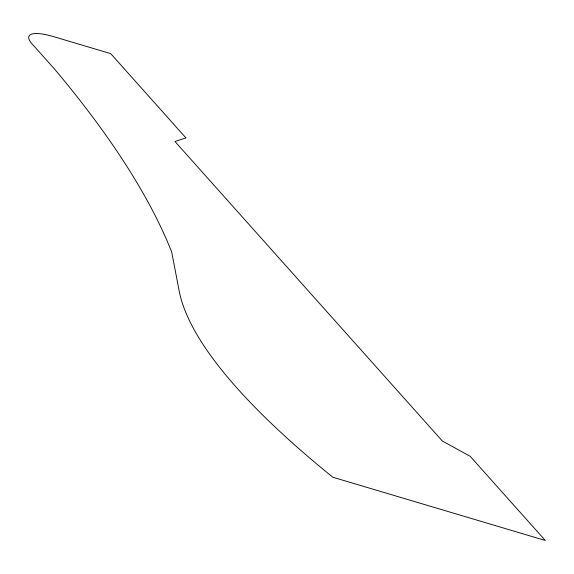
<?xml version="1.0" encoding="UTF-8"?>
<svg xmlns="http://www.w3.org/2000/svg" width="574" height="574" viewBox="0 0 574 574"><rect width="100%" height="100%" fill="white"/><g stroke="black" fill="none" stroke-linecap="round" stroke-linejoin="round"><path stroke-width="0.86" d="M185.919 137.889L174.962 141.498L442.411 441.097L470.077 456.208L545.3 540.471L332.855 477.238A790.549 197.937 24.8 0 1 179.21 291.075L171.669 251.921A2159.166 540.615 24.8 0 0 54.681 69.232L32.158 43.997A46.056 11.53 24.8 0 1 54.064 36.772L110.696 53.626L185.919 137.889"/></g></svg>
